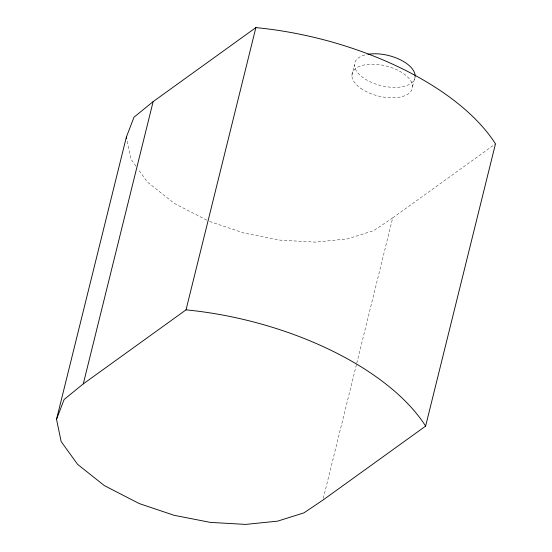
<?xml version="1.0" encoding="UTF-8"?>
<svg xmlns="http://www.w3.org/2000/svg" width="552" height="552" viewBox="0 0 552 552"><rect width="100%" height="100%" fill="white"/><g stroke="black" fill="none" stroke-linecap="round" stroke-linejoin="round"><path stroke-width="0.41" stroke-dasharray="2.76 2.07" d="M351.879 75.438L354.46 65.005M412.579 86.567L415.166 76.135M323.286 498.463L356.564 364.009M356.771 363.175L392.727 217.874L495.475 143.851M392.727 217.874L373.78 230.612L347.456 238.892L315.544 242.142L280.216 240.141L243.887 233.027L209.035 221.283M206.765 220.117L174.225 203.357L147.425 182.063L137.965 168.946M135.971 166.186L130.996 159.286L126.891 139.49M415.118 76.949A31.029 15.518 13.9 0 1 370.219 81.806A31.029 15.518 13.9 0 1 367.163 54.434M360.746 88.279A31.029 15.518 13.9 0 0 411.537 90.48A31.029 15.518 13.9 0 0 374.401 64.246A31.029 15.518 13.9 0 0 360.746 88.279"/><path stroke-width="0.83" d="M56.525 419.278L126.38 137.02L133.984 117.217L153.132 101.623L255.88 27.6A223.091 111.545 13.9 0 1 495.475 143.851L425.62 426.109L322.879 500.133L303.931 512.87L277.601 521.15L245.688 524.4L210.367 522.399L174.039 515.285L139.18 503.541L104.369 485.615L77.57 464.322L61.141 441.545L56.525 419.278L64.129 399.476L83.283 383.881L186.024 309.858L255.88 27.6M83.283 383.881L153.132 101.623M126.38 137.02L126.718 138.669M186.024 309.858A223.091 111.545 13.9 0 1 425.62 426.109M367.977 54.289A31.029 15.518 13.9 0 1 399.151 59.209A31.029 15.518 13.9 0 1 415.166 76.135"/></g></svg>
